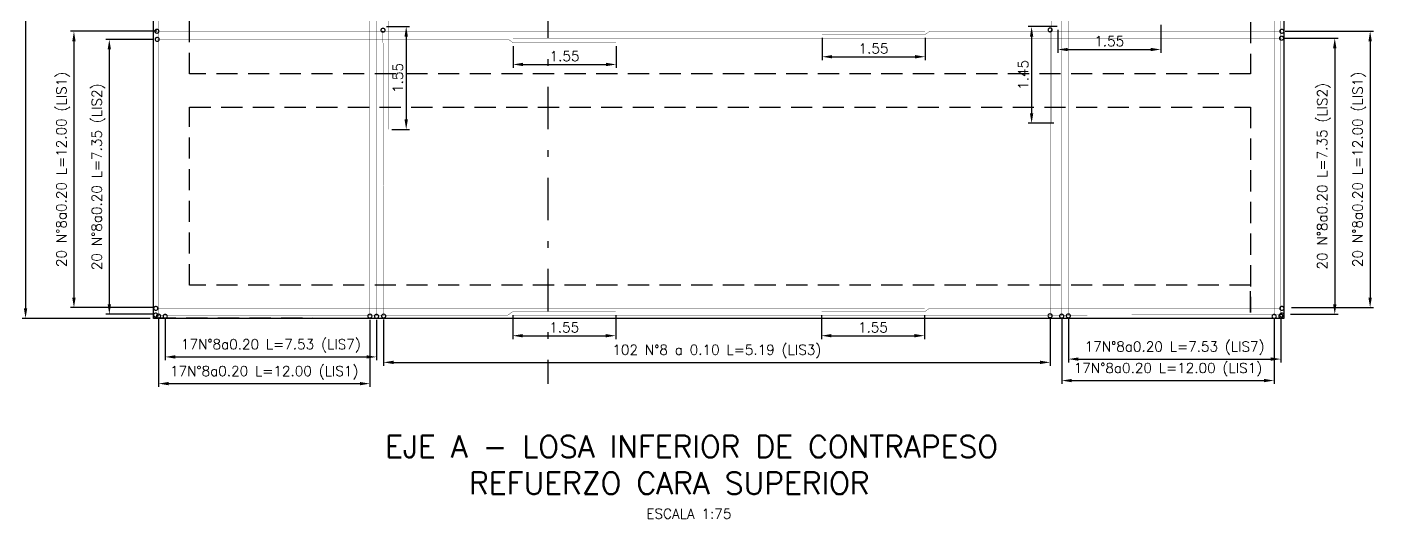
# Model space of a CAD drawing. Header units: metres. Extents: x 1080427 to 1081241, y 976768 to 977288.
# Drawn here: x 1080757.67 to 1080778.18, y 977027.81 to 977035.21 of the extents above; entities that cross this region are included whole.
import ezdxf

# ---------------------------------------------------------------- set-up
doc = ezdxf.new("R2010")
doc.units = ezdxf.units.M
doc.header["$LTSCALE"] = 25.4
doc.linetypes.add('DASHDOT', pattern=[1, 0.5, -0.25, 0, -0.25])
doc.linetypes.add('HIDDEN', pattern=[0.375, 0.25, -0.125])
for name, color, linetype in [('CONTRAPESO', 3, 'Continuous'), ('DIMCONTRAPESO', 1, 'Continuous'), ('PROY', 9, 'HIDDEN'), ('REF', 6, 'Continuous'), ('REF H', 6, 'Continuous'), ('REGL175', 7, 'Continuous')]:
    doc.layers.add(name, color=color, linetype=linetype)
doc.layers.add('COTA', color=1, linetype='Continuous', lineweight=30)
doc.layers.add('EJECONTRAPESO', color=41, linetype='DASHDOT', lineweight=30)
doc.styles.add('romans', font='romans.shx')
doc.dimstyles.new('Copy 75', dxfattribs={"dimtxt": 0.15, "dimasz": 0.15, "dimexe": 0.05, "dimexo": 0.05, "dimgap": 0.05, "dimtad": 1, "dimzin": 0, "dimdsep": 46, "dimtxsty": 'romans', "dimcen": 0.002, "dimclrd": 1, "dimclre": 1, "dimclrt": 3, "dimadec": 4, "dimazin": 0, "dimtfac": 1, "dimtofl": 0, "dimtmove": 1, "dimatfit": 3, "dimfxl": 1, "dimtolj": 1, "dimtzin": 0, "dimarcsym": 1})

# ---------------------------------------------------------------- blocks, each defined once
blk = doc.blocks.new('e1')
at = {"layer": 'REF', "ltscale": 0.1, "const_width": 0.005}
blk.add_lwpolyline([(1080763.084, 977044.369), (1080763.084, 977048.654)], dxfattribs=at)
at = {"layer": 'REF H', "ltscale": 0.1, "const_width": 0.06}
for points in [[(1080763.075, 977048.662, -1), (1080763.094, 977048.662, -1)], [(1080763.075, 977044.36, -1), (1080763.094, 977044.36, -1)]]:
    blk.add_lwpolyline(points, format="xyb", close=True, dxfattribs=at)
blk = doc.blocks.new('*D799')
at = {"layer": 'Defpoints', "color": 0, "transparency": 16777216}
for p in [(1080764.97, 977030.928), (1080766.52, 977030.928), (1080766.52, 977030.567)]:
    blk.add_point(p, dxfattribs=at)
at = {"layer": 'DIMCONTRAPESO', "color": 1, "lineweight": -2, "transparency": 16777216}
for p, q in [((1080764.97, 977030.878), (1080764.97, 977030.517)), ((1080766.52, 977030.878), (1080766.52, 977030.517)), ((1080765.12, 977030.567), (1080766.37, 977030.567))]:
    blk.add_line(p, q, dxfattribs=at)
at = {"layer": 'DIMCONTRAPESO', "color": 1, "transparency": 16777216}
for points in [[(1080765.12, 977030.592), (1080765.12, 977030.542), (1080764.97, 977030.567)], [(1080766.37, 977030.592), (1080766.37, 977030.542), (1080766.52, 977030.567)]]:
    blk.add_solid(points, dxfattribs=at)
at = {"layer": 'DIMCONTRAPESO', "color": 3, "transparency": 16777216, "insert": (1080765.745, 977030.692), "char_height": 0.15, "attachment_point": 5, "style": 'romans'}
blk.add_mtext('\\A1;1.55', dxfattribs=at)
blk = doc.blocks.new('*D795')
at = {"layer": 'Defpoints', "color": 0, "transparency": 16777216}
for p in [(1080769.614, 977030.928), (1080771.164, 977030.928), (1080771.164, 977030.567)]:
    blk.add_point(p, dxfattribs=at)
at = {"layer": 'DIMCONTRAPESO', "color": 1, "lineweight": -2, "transparency": 16777216}
for p, q in [((1080769.614, 977030.878), (1080769.614, 977030.517)), ((1080771.164, 977030.878), (1080771.164, 977030.517)), ((1080769.764, 977030.567), (1080771.014, 977030.567))]:
    blk.add_line(p, q, dxfattribs=at)
at = {"layer": 'DIMCONTRAPESO', "color": 1, "transparency": 16777216}
for points in [[(1080769.764, 977030.592), (1080769.764, 977030.542), (1080769.614, 977030.567)], [(1080771.014, 977030.592), (1080771.014, 977030.542), (1080771.164, 977030.567)]]:
    blk.add_solid(points, dxfattribs=at)
at = {"layer": 'DIMCONTRAPESO', "color": 3, "transparency": 16777216, "insert": (1080770.389, 977030.692), "char_height": 0.15, "attachment_point": 5, "style": 'romans'}
blk.add_mtext('\\A1;1.55', dxfattribs=at)
blk = doc.blocks.new('*D797')
at = {"layer": 'Defpoints', "color": 0, "transparency": 16777216}
for p in [(1080763.027, 977030.86), (1080773.054, 977030.867), (1080773.054, 977030.166)]:
    blk.add_point(p, dxfattribs=at)
at = {"layer": 'DIMCONTRAPESO', "color": 1, "lineweight": -2, "transparency": 16777216}
for p, q in [((1080763.027, 977030.81), (1080763.027, 977030.116)), ((1080773.054, 977030.817), (1080773.054, 977030.116)), ((1080763.177, 977030.166), (1080772.904, 977030.166))]:
    blk.add_line(p, q, dxfattribs=at)
at = {"layer": 'DIMCONTRAPESO', "color": 1, "transparency": 16777216}
for points in [[(1080763.177, 977030.191), (1080763.177, 977030.141), (1080763.027, 977030.166)], [(1080772.904, 977030.191), (1080772.904, 977030.141), (1080773.054, 977030.166)]]:
    blk.add_solid(points, dxfattribs=at)
at = {"layer": 'DIMCONTRAPESO', "color": 3, "transparency": 16777216, "insert": (1080768.041, 977030.33), "char_height": 0.15, "attachment_point": 5, "style": 'romans'}
blk.add_mtext('\\A1;102 N°8 a 0.10 L=5.19 (LIS3) ', dxfattribs=at)
blk = doc.blocks.new('*D811')
at = {"layer": 'Defpoints', "color": 0, "transparency": 16777216}
for p in [(1080759.665, 977035.149), (1080758.37, 977030.989), (1080759.604, 977030.989)]:
    blk.add_point(p, dxfattribs=at)
at = {"layer": 'DIMCONTRAPESO', "color": 1, "lineweight": -2, "transparency": 16777216}
for p, q in [((1080759.615, 977035.149), (1080758.32, 977035.149)), ((1080758.37, 977034.999), (1080758.37, 977031.139)), ((1080759.554, 977030.989), (1080758.32, 977030.989))]:
    blk.add_line(p, q, dxfattribs=at)
at = {"layer": 'DIMCONTRAPESO', "color": 1, "transparency": 16777216}
for points in [[(1080758.345, 977034.999), (1080758.395, 977034.999), (1080758.37, 977035.149)], [(1080758.345, 977031.139), (1080758.395, 977031.139), (1080758.37, 977030.989)]]:
    blk.add_solid(points, dxfattribs=at)
at = {"layer": 'DIMCONTRAPESO', "color": 3, "transparency": 16777216, "insert": (1080758.206, 977033.069), "char_height": 0.15, "attachment_point": 5, "rotation": 90, "style": 'romans'}
blk.add_mtext('\\A1;20 N°8a0.20 L=12.00 (LIS1) ', dxfattribs=at)
blk = doc.blocks.new('*D810')
at = {"layer": 'Defpoints', "color": 0, "transparency": 16777216}
for p in [(1080759.623, 977035.026), (1080758.902, 977030.889), (1080759.617, 977030.889)]:
    blk.add_point(p, dxfattribs=at)
at = {"layer": 'DIMCONTRAPESO', "color": 1, "lineweight": -2, "transparency": 16777216}
for p, q in [((1080759.573, 977035.026), (1080758.852, 977035.026)), ((1080758.902, 977034.876), (1080758.902, 977031.039)), ((1080759.567, 977030.889), (1080758.852, 977030.889))]:
    blk.add_line(p, q, dxfattribs=at)
at = {"layer": 'DIMCONTRAPESO', "color": 1, "transparency": 16777216}
for points in [[(1080758.877, 977034.876), (1080758.927, 977034.876), (1080758.902, 977035.026)], [(1080758.877, 977031.039), (1080758.927, 977031.039), (1080758.902, 977030.889)]]:
    blk.add_solid(points, dxfattribs=at)
at = {"layer": 'DIMCONTRAPESO', "color": 3, "transparency": 16777216, "insert": (1080758.738, 977032.958), "char_height": 0.15, "attachment_point": 5, "rotation": 90, "style": 'romans'}
blk.add_mtext('\\A1;20 N°8a0.20 L=7.35 (LIS2) ', dxfattribs=at)
blk = doc.blocks.new('*D813')
at = {"layer": 'Defpoints', "color": 0, "transparency": 16777216}
for p in [(1080776.54, 977035.149), (1080776.634, 977030.989), (1080777.868, 977030.989)]:
    blk.add_point(p, dxfattribs=at)
at = {"layer": 'DIMCONTRAPESO', "color": 1, "lineweight": -2, "transparency": 16777216}
for p, q in [((1080776.59, 977035.149), (1080777.918, 977035.149)), ((1080777.868, 977034.999), (1080777.868, 977031.139)), ((1080776.684, 977030.989), (1080777.918, 977030.989))]:
    blk.add_line(p, q, dxfattribs=at)
at = {"layer": 'DIMCONTRAPESO', "color": 1, "transparency": 16777216}
for points in [[(1080777.843, 977034.999), (1080777.893, 977034.999), (1080777.868, 977035.149)], [(1080777.843, 977031.139), (1080777.893, 977031.139), (1080777.868, 977030.989)]]:
    blk.add_solid(points, dxfattribs=at)
at = {"layer": 'DIMCONTRAPESO', "color": 3, "transparency": 16777216, "insert": (1080777.704, 977033.069), "char_height": 0.15, "attachment_point": 5, "rotation": 90, "style": 'romans'}
blk.add_mtext('\\A1;20 N°8a0.20 L=12.00 (LIS1) ', dxfattribs=at)
blk = doc.blocks.new('*D814')
at = {"layer": 'Defpoints', "color": 0, "transparency": 16777216}
for p in [(1080776.535, 977035.044), (1080776.621, 977030.889), (1080777.336, 977030.889)]:
    blk.add_point(p, dxfattribs=at)
at = {"layer": 'DIMCONTRAPESO', "color": 1, "lineweight": -2, "transparency": 16777216}
for p, q in [((1080776.585, 977035.044), (1080777.386, 977035.044)), ((1080777.336, 977034.894), (1080777.336, 977031.039)), ((1080776.671, 977030.889), (1080777.386, 977030.889))]:
    blk.add_line(p, q, dxfattribs=at)
at = {"layer": 'DIMCONTRAPESO', "color": 1, "transparency": 16777216}
for points in [[(1080777.311, 977034.894), (1080777.361, 977034.894), (1080777.336, 977035.044)], [(1080777.311, 977031.039), (1080777.361, 977031.039), (1080777.336, 977030.889)]]:
    blk.add_solid(points, dxfattribs=at)
at = {"layer": 'DIMCONTRAPESO', "color": 3, "transparency": 16777216, "insert": (1080777.172, 977032.967), "char_height": 0.15, "attachment_point": 5, "rotation": 90, "style": 'romans'}
blk.add_mtext('\\A1;20 N°8a0.20 L=7.35 (LIS2) ', dxfattribs=at)
blk = doc.blocks.new('*D905')
at = {"layer": 'Defpoints', "color": 0, "transparency": 16777216}
for p in [(1080763.024, 977035.219), (1080763.101, 977033.671), (1080763.368, 977033.671)]:
    blk.add_point(p, dxfattribs=at)
at = {"layer": 'DIMCONTRAPESO', "color": 1, "lineweight": -2, "transparency": 16777216}
for p, q in [((1080763.074, 977035.219), (1080763.418, 977035.219)), ((1080763.368, 977035.069), (1080763.368, 977033.821)), ((1080763.151, 977033.671), (1080763.418, 977033.671))]:
    blk.add_line(p, q, dxfattribs=at)
at = {"layer": 'DIMCONTRAPESO', "color": 1, "transparency": 16777216}
for points in [[(1080763.343, 977035.069), (1080763.393, 977035.069), (1080763.368, 977035.219)], [(1080763.343, 977033.821), (1080763.393, 977033.821), (1080763.368, 977033.671)]]:
    blk.add_solid(points, dxfattribs=at)
at = {"layer": 'DIMCONTRAPESO', "color": 3, "transparency": 16777216, "insert": (1080763.243, 977034.445), "char_height": 0.15, "attachment_point": 5, "rotation": 90, "style": 'romans'}
blk.add_mtext('\\A1;1.55', dxfattribs=at)
blk = doc.blocks.new('*D906')
at = {"layer": 'Defpoints', "color": 0, "transparency": 16777216}
for p in [(1080773.212, 977035.219), (1080772.776, 977033.764), (1080773.159, 977033.764)]:
    blk.add_point(p, dxfattribs=at)
at = {"layer": 'DIMCONTRAPESO', "color": 1, "lineweight": -2, "transparency": 16777216}
for p, q in [((1080773.162, 977035.219), (1080772.726, 977035.219)), ((1080772.776, 977035.069), (1080772.776, 977033.914)), ((1080773.109, 977033.764), (1080772.726, 977033.764))]:
    blk.add_line(p, q, dxfattribs=at)
at = {"layer": 'DIMCONTRAPESO', "color": 1, "transparency": 16777216}
for points in [[(1080772.751, 977035.069), (1080772.801, 977035.069), (1080772.776, 977035.219)], [(1080772.751, 977033.914), (1080772.801, 977033.914), (1080772.776, 977033.764)]]:
    blk.add_solid(points, dxfattribs=at)
at = {"layer": 'DIMCONTRAPESO', "color": 3, "transparency": 16777216, "insert": (1080772.651, 977034.491), "char_height": 0.15, "attachment_point": 5, "rotation": 90, "style": 'romans'}
blk.add_mtext('\\A1;1.45', dxfattribs=at)
blk = doc.blocks.new('*D911')
at = {"layer": 'COTA', "color": 1, "lineweight": -2, "transparency": 16777216}
for p, q in [((1080774.718, 977035.243), (1080774.718, 977034.824)), ((1080773.17, 977035.169), (1080773.17, 977034.824)), ((1080773.32, 977034.874), (1080774.568, 977034.874))]:
    blk.add_line(p, q, dxfattribs=at)
at = {"layer": 'COTA', "color": 1, "transparency": 16777216}
for points in [[(1080773.32, 977034.899), (1080773.32, 977034.849), (1080773.17, 977034.874)], [(1080774.568, 977034.899), (1080774.568, 977034.849), (1080774.718, 977034.874)]]:
    blk.add_solid(points, dxfattribs=at)
at = {"layer": 'Defpoints', "color": 0, "transparency": 16777216}
for p in [(1080774.718, 977035.293), (1080773.17, 977035.219), (1080774.718, 977034.874)]:
    blk.add_point(p, dxfattribs=at)
at = {"layer": 'COTA', "color": 3, "transparency": 16777216, "insert": (1080773.944, 977034.999), "char_height": 0.15, "attachment_point": 5, "style": 'romans'}
blk.add_mtext('\\A1;1.55', dxfattribs=at)
blk = doc.blocks.new('*D916')
at = {"layer": 'COTA', "color": 1, "lineweight": -2, "transparency": 16777216}
for p, q in [((1080759.518, 977048.01), (1080757.592, 977048.01)), ((1080757.642, 977047.86), (1080757.642, 977030.978)), ((1080759.518, 977030.828), (1080757.592, 977030.828))]:
    blk.add_line(p, q, dxfattribs=at)
at = {"layer": 'COTA', "color": 1, "transparency": 16777216}
for points in [[(1080757.617, 977047.86), (1080757.667, 977047.86), (1080757.642, 977048.01)], [(1080757.617, 977030.978), (1080757.667, 977030.978), (1080757.642, 977030.828)]]:
    blk.add_solid(points, dxfattribs=at)
at = {"layer": 'Defpoints', "color": 0, "transparency": 16777216}
for p in [(1080759.568, 977048.01), (1080757.642, 977030.828), (1080759.568, 977030.828)]:
    blk.add_point(p, dxfattribs=at)
at = {"layer": 'COTA', "color": 3, "transparency": 16777216, "insert": (1080757.517, 977039.419), "char_height": 0.15, "attachment_point": 5, "rotation": 90, "style": 'romans'}
blk.add_mtext('\\A1;17.18', dxfattribs=at)
blk = doc.blocks.new('*D923')
at = {"layer": 'COTA', "color": 1, "lineweight": -2, "transparency": 16777216}
for p, q in [((1080764.975, 977034.926), (1080764.975, 977034.599)), ((1080766.525, 977034.926), (1080766.525, 977034.599)), ((1080765.125, 977034.649), (1080766.375, 977034.649))]:
    blk.add_line(p, q, dxfattribs=at)
at = {"layer": 'COTA', "color": 1, "transparency": 16777216}
for points in [[(1080765.125, 977034.674), (1080765.125, 977034.624), (1080764.975, 977034.649)], [(1080766.375, 977034.674), (1080766.375, 977034.624), (1080766.525, 977034.649)]]:
    blk.add_solid(points, dxfattribs=at)
at = {"layer": 'Defpoints', "color": 0, "transparency": 16777216}
for p in [(1080764.975, 977034.976), (1080766.525, 977034.976), (1080766.525, 977034.649)]:
    blk.add_point(p, dxfattribs=at)
at = {"layer": 'COTA', "color": 3, "transparency": 16777216, "insert": (1080765.75, 977034.774), "char_height": 0.15, "attachment_point": 5, "style": 'romans'}
blk.add_mtext('\\A1;1.55', dxfattribs=at)
blk = doc.blocks.new('*D924')
at = {"layer": 'COTA', "color": 1, "lineweight": -2, "transparency": 16777216}
for p, q in [((1080769.623, 977035.048), (1080769.623, 977034.715)), ((1080771.173, 977035.049), (1080771.173, 977034.715)), ((1080769.773, 977034.765), (1080771.023, 977034.765))]:
    blk.add_line(p, q, dxfattribs=at)
at = {"layer": 'COTA', "color": 1, "transparency": 16777216}
for points in [[(1080769.773, 977034.79), (1080769.773, 977034.74), (1080769.623, 977034.765)], [(1080771.023, 977034.79), (1080771.023, 977034.74), (1080771.173, 977034.765)]]:
    blk.add_solid(points, dxfattribs=at)
at = {"layer": 'Defpoints', "color": 0, "transparency": 16777216}
for p in [(1080769.623, 977035.098), (1080771.173, 977035.099), (1080771.173, 977034.765)]:
    blk.add_point(p, dxfattribs=at)
at = {"layer": 'COTA', "color": 3, "transparency": 16777216, "insert": (1080770.398, 977034.89), "char_height": 0.15, "attachment_point": 5, "style": 'romans'}
blk.add_mtext('\\A1;1.55', dxfattribs=at)
blk = doc.blocks.new('*D932')
at = {"layer": 'COTA', "color": 1, "lineweight": -2, "transparency": 16777216}
for p, q in [((1080759.743, 977030.825), (1080759.743, 977030.198)), ((1080762.921, 977030.808), (1080762.921, 977030.198)), ((1080759.893, 977030.248), (1080762.771, 977030.248))]:
    blk.add_line(p, q, dxfattribs=at)
at = {"layer": 'COTA', "color": 1, "transparency": 16777216}
for points in [[(1080759.893, 977030.273), (1080759.893, 977030.223), (1080759.743, 977030.248)], [(1080762.771, 977030.273), (1080762.771, 977030.223), (1080762.921, 977030.248)]]:
    blk.add_solid(points, dxfattribs=at)
at = {"layer": 'Defpoints', "color": 0, "transparency": 16777216}
for p in [(1080759.743, 977030.875), (1080762.921, 977030.858), (1080762.921, 977030.248)]:
    blk.add_point(p, dxfattribs=at)
at = {"layer": 'COTA', "color": 3, "transparency": 16777216, "insert": (1080761.332, 977030.413), "char_height": 0.15, "attachment_point": 5, "rotation": 359.9992, "style": 'romans'}
blk.add_mtext('\\A1;17N°8a0.20 L=7.53 (LIS7) ', dxfattribs=at)
blk = doc.blocks.new('*D933')
at = {"layer": 'COTA', "color": 1, "lineweight": -2, "transparency": 16777216}
for p, q in [((1080759.643, 977030.821), (1080759.643, 977029.796)), ((1080762.821, 977030.807), (1080762.821, 977029.796)), ((1080759.793, 977029.846), (1080762.671, 977029.846))]:
    blk.add_line(p, q, dxfattribs=at)
at = {"layer": 'COTA', "color": 1, "transparency": 16777216}
for points in [[(1080759.793, 977029.871), (1080759.793, 977029.821), (1080759.643, 977029.846)], [(1080762.671, 977029.871), (1080762.671, 977029.821), (1080762.821, 977029.846)]]:
    blk.add_solid(points, dxfattribs=at)
at = {"layer": 'Defpoints', "color": 0, "transparency": 16777216}
for p in [(1080759.643, 977030.871), (1080762.821, 977030.857), (1080762.821, 977029.846)]:
    blk.add_point(p, dxfattribs=at)
at = {"layer": 'COTA', "color": 3, "transparency": 16777216, "insert": (1080761.232, 977030.01), "char_height": 0.15, "attachment_point": 5, "rotation": 359.9992, "style": 'romans'}
blk.add_mtext('\\A1;17N°8a0.20 L=12.00 (LIS1) ', dxfattribs=at)
blk = doc.blocks.new('*D930')
at = {"layer": 'COTA', "color": 1, "lineweight": -2, "transparency": 16777216}
for p, q in [((1080773.33, 977030.823), (1080773.33, 977030.165)), ((1080776.524, 977030.821), (1080776.524, 977030.165)), ((1080773.48, 977030.215), (1080776.374, 977030.215))]:
    blk.add_line(p, q, dxfattribs=at)
at = {"layer": 'COTA', "color": 1, "transparency": 16777216}
for points in [[(1080773.48, 977030.24), (1080773.48, 977030.19), (1080773.33, 977030.215)], [(1080776.374, 977030.24), (1080776.374, 977030.19), (1080776.524, 977030.215)]]:
    blk.add_solid(points, dxfattribs=at)
at = {"layer": 'Defpoints', "color": 0, "transparency": 16777216}
for p in [(1080773.33, 977030.873), (1080776.524, 977030.871), (1080776.524, 977030.215)]:
    blk.add_point(p, dxfattribs=at)
at = {"layer": 'COTA', "color": 3, "transparency": 16777216, "insert": (1080774.927, 977030.379), "char_height": 0.15, "attachment_point": 5, "rotation": 359.9992, "style": 'romans'}
blk.add_mtext('\\A1;17N°8a0.20 L=7.53 (LIS7) ', dxfattribs=at)
blk = doc.blocks.new('*D931')
at = {"layer": 'COTA', "color": 1, "lineweight": -2, "transparency": 16777216}
for p, q in [((1080773.23, 977030.82), (1080773.23, 977029.842)), ((1080776.424, 977030.825), (1080776.424, 977029.842)), ((1080773.38, 977029.892), (1080776.274, 977029.892))]:
    blk.add_line(p, q, dxfattribs=at)
at = {"layer": 'COTA', "color": 1, "transparency": 16777216}
for points in [[(1080773.38, 977029.917), (1080773.38, 977029.867), (1080773.23, 977029.892)], [(1080776.274, 977029.917), (1080776.274, 977029.867), (1080776.424, 977029.892)]]:
    blk.add_solid(points, dxfattribs=at)
at = {"layer": 'Defpoints', "color": 0, "transparency": 16777216}
for p in [(1080773.23, 977030.87), (1080776.424, 977030.875), (1080776.424, 977029.892)]:
    blk.add_point(p, dxfattribs=at)
at = {"layer": 'COTA', "color": 3, "transparency": 16777216, "insert": (1080774.827, 977030.056), "char_height": 0.15, "attachment_point": 5, "rotation": 359.9992, "style": 'romans'}
blk.add_mtext('\\A1;17N°8a0.20 L=12.00 (LIS1) ', dxfattribs=at)

msp = doc.modelspace()

# ---------------------------------------------------------------- linework, layer by layer
at = {"layer": 'CONTRAPESO'}
msp.add_lwpolyline([(1080759.567636, 977048.00955), (1080759.567636, 977048.00955), (1080776.570363, 977048.00955), (1080776.570411, 977030.828405), (1080759.56768, 977030.828405), (1080759.567636, 977048.00955)], dxfattribs=at)
at = {"layer": 'EJECONTRAPESO', "ltscale": 0.05}
msp.add_lwpolyline([(1080765.497552, 977049.38197), (1080765.497599, 977029.844956)], dxfattribs=at)
at = {"layer": 'PROY', "color": 252, "ltscale": 0.05}
msp.add_lwpolyline([(1080759.567636, 977048.00955), (1080776.570367, 977048.00955), (1080776.570367, 977030.827608), (1080759.567636, 977030.828608)], close=True, dxfattribs=at)
at = {"layer": 'PROY', "color": 250, "ltscale": 0.05}
msp.add_lwpolyline([(1080760.110367, 977034.508608), (1080760.110367, 977044.334456), (1080776.070367, 977044.334456), (1080776.070367, 977034.508608)], close=True, dxfattribs=at)
msp.add_lwpolyline([(1080776.070367, 977030.918154), (1080776.070367, 977031.328108), (1080760.110367, 977031.328108), (1080760.110367, 977034.008608), (1080776.070367, 977034.008608), (1080776.070367, 977030.918154)], dxfattribs=at)
at = {"layer": 'REF', "ltscale": 0.1, "const_width": 0.005}
for points in [[(1080773.070466, 977045.169988), (1080773.070466, 977034.482764), (1080773.070466, 977033.763713)], [(1080762.921132, 977030.869893), (1080762.921085, 977041.619083)], [(1080773.230857, 977030.869893), (1080773.230905, 977041.619083)], [(1080776.424392, 977030.869893), (1080776.42444, 977041.619083)], [(1080763.178425, 977040.216158), (1080763.178766, 977038.666378), (1080763.100868, 977038.595475), (1080763.101355, 977033.670622)], [(1080762.870065, 977038.764301), (1080762.870406, 977037.214521), (1080762.820516, 977037.143617), (1080762.821135, 977030.878608)], [(1080773.280027, 977038.764301), (1080773.279686, 977037.214521), (1080773.329577, 977037.143617), (1080773.328958, 977030.878608)], [(1080776.47546, 977038.764301), (1080776.475119, 977037.214521), (1080776.525009, 977037.143617), (1080776.52439, 977030.878608)], [(1080759.709151, 977037.966451), (1080759.709492, 977036.416671), (1080759.642114, 977036.345768), (1080759.642733, 977030.080758)], [(1080766.525222, 977034.976145), (1080764.975354, 977034.97639), (1080764.904461, 977035.026296), (1080759.622608, 977035.026296)], [(1080759.622611, 977035.149084), (1080771.172614, 977035.148801)], [(1080776.535428, 977035.044453), (1080764.975336, 977035.04417)], [(1080769.622728, 977035.09847), (1080771.172596, 977035.098715), (1080771.243489, 977035.148622), (1080776.533947, 977035.148622)], [(1080766.520294, 977030.928254), (1080764.970426, 977030.928499), (1080764.899533, 977030.878405), (1080759.617681, 977030.878405)], [(1080759.617684, 977030.978689), (1080771.167687, 977030.978405)], [(1080769.6178, 977030.928254), (1080771.167669, 977030.928499), (1080771.238562, 977030.978405), (1080776.520414, 977030.978405)], [(1080776.543018, 977030.878689), (1080764.970408, 977030.878405)]]:
    msp.add_lwpolyline(points, dxfattribs=at)
at = {"layer": 'REF H', "ltscale": 0.1, "const_width": 0.06}
for points in [[(1080759.60776, 977035.149084, 1), (1080759.62681, 977035.149084, 1)], [(1080759.613083, 977035.026296, 1), (1080759.632133, 977035.026296, 1)], [(1080776.525903, 977035.044453, 1), (1080776.544953, 977035.044453, 1)], [(1080776.530256, 977035.148622, 1), (1080776.549306, 977035.148622, 1)], [(1080759.590625, 977030.877632, 1), (1080759.609675, 977030.877632, 1)], [(1080759.591734, 977030.978238, 1), (1080759.610784, 977030.978238, 1)], [(1080776.530303, 977030.978405, 1), (1080776.549353, 977030.978405, 1)], [(1080776.530306, 977030.878687, 1), (1080776.549356, 977030.878687, 1)], [(1080759.633208, 977030.862091, 1), (1080759.652258, 977030.862091, 1)], [(1080759.733218, 977030.858211, -1), (1080759.752268, 977030.858211, -1)], [(1080762.812066, 977030.862091, 1), (1080762.831116, 977030.862091, 1)], [(1080762.912454, 977030.858211, -1), (1080762.931504, 977030.858211, -1)], [(1080773.237771, 977030.861918, 1), (1080773.218721, 977030.861918, 1)], [(1080773.338159, 977030.865798, -1), (1080773.319109, 977030.865798, -1)], [(1080776.433905, 977030.858211, 1), (1080776.414855, 977030.858211, 1)], [(1080776.533915, 977030.862091, -1), (1080776.514865, 977030.862091, -1)]]:
    msp.add_lwpolyline(points, format="xyb", close=True, dxfattribs=at)

# ---------------------------------------------------------------- block references
at = {"layer": 'DIMCONTRAPESO', "color": 2, "xscale": -1}
for p, rotation in [((-2274.670387, 1951557.554842), 180.1335595655922), ((108.466161, 1954188.469835), 179.9942243322539)]:
    msp.add_blockref('e1', p, dxfattribs=dict(at, rotation=rotation))

# ---------------------------------------------------------------- texts
at = {"layer": 'REGL175', "insert": (1080761.368024, 977029.062713), "char_height": 0.33, "width": 12.63271454, "attachment_point": 1, "style": 'romans'}
msp.add_mtext('\\pi1.68148;{\\C0;EJE A - LOSA INFERIOR DE CONTRAPESO\\P\\pi2.94564;REFUERZO CARA SUPERIOR\\P\\pi5.61278;\\H0.45455x;\\C3;ESCALA 1:75}', dxfattribs=at)

# ---------------------------------------------------------------- dimensions: what is measured, and where the dimension line sits
at = {"layer": 'COTA', "color": 2}
dim = msp.add_linear_dim(base=(1080757.642358, 977030.828405), p1=(1080759.567636, 977048.00955), p2=(1080759.56768, 977030.828405), angle=90, dimstyle='Copy 75', dxfattribs=at)
dim.commit()
dim.dimension.update_dxf_attribs({"geometry": '*D916', "text_midpoint": (1080757.517358, 977039.418978)})
for base, p1, p2, picture, middle in [((1080774.717716, 977034.873861), (1080773.170171, 977035.218599), (1080774.717716, 977035.293377), '*D911', (1080773.943944, 977034.998861)), ((1080771.172596, 977034.765412), (1080769.622728, 977035.09847), (1080771.172596, 977035.098715), '*D924', (1080770.397662, 977034.890412)), ((1080766.525222, 977034.64933), (1080764.975354, 977034.97639), (1080766.525222, 977034.976145), '*D923', (1080765.750288, 977034.77433))]:
    dim = msp.add_linear_dim(base=base, p1=p1, p2=p2, dimstyle='Copy 75', dxfattribs=at)
    dim.commit()
    dim.dimension.update_dxf_attribs({"geometry": picture, "text_midpoint": middle})
for base, p1, p2, picture, middle in [((1080762.82098, 977029.845706), (1080759.642577, 977030.870938), (1080762.820994, 977030.857361), '*D933', (1080761.231771, 977029.845727)), ((1080776.424307, 977029.892087), (1080773.229795, 977030.869516), (1080776.424321, 977030.874588), '*D931', (1080774.827044, 977029.892109))]:
    dim = msp.add_linear_dim(base=base, p1=p1, p2=p2, angle=359.9992122, text='17N°8a0.20 L=12.00 (LIS1) ', dimstyle='Copy 75', dxfattribs=at)
    dim.commit()
    dim.dimension.update_dxf_attribs({"geometry": picture, "text_midpoint": middle, "dimtype": 160})
for base, p1, p2, picture, middle in [((1080762.920975, 977030.248236), (1080759.742567, 977030.874817), (1080762.920984, 977030.85812), '*D932', (1080761.331769, 977030.412543)), ((1080776.524302, 977030.214884), (1080773.329785, 977030.873395), (1080776.524311, 977030.870706), '*D930', (1080774.927041, 977030.379192))]:
    dim = msp.add_linear_dim(base=base, p1=p1, p2=p2, angle=359.9992122, text='17N°8a0.20 L=7.53 (LIS7) ', dimstyle='Copy 75', dxfattribs=at)
    dim.commit()
    dim.dimension.update_dxf_attribs({"geometry": picture, "text_midpoint": middle})
at = {"layer": 'DIMCONTRAPESO', "color": 2}
for base, p1, p2, text, picture, middle in [((1080758.370042, 977030.989343), (1080759.66487, 977035.149083), (1080759.603589, 977030.989343), '20 N°8a0.20 L=12.00 (LIS1) ', '*D811', (1080758.370042, 977033.069213)), ((1080758.902183, 977030.88906), (1080759.622608, 977035.026296), (1080759.61733, 977030.88906), '20 N°8a0.20 L=7.35 (LIS2) ', '*D810', (1080758.902183, 977032.957678)), ((1080777.335887, 977030.88906), (1080776.535428, 977035.044453), (1080776.620741, 977030.88906), '20 N°8a0.20 L=7.35 (LIS2) ', '*D814', (1080777.335887, 977032.966757)), ((1080777.868028, 977030.989343), (1080776.539781, 977035.148622), (1080776.634481, 977030.989343), '20 N°8a0.20 L=12.00 (LIS1) ', '*D813', (1080777.868028, 977033.068982))]:
    dim = msp.add_linear_dim(base=base, p1=p1, p2=p2, angle=90, text=text, dimstyle='Copy 75', dxfattribs=at)
    dim.commit()
    dim.dimension.update_dxf_attribs({"geometry": picture, "text_midpoint": middle, "dimtype": 160})
for base, p1, p2, picture, middle in [((1080763.367947, 977033.670622), (1080763.023824, 977035.218516), (1080763.101355, 977033.670622), '*D905', (1080763.242947, 977034.444569)), ((1080772.775685, 977033.763713), (1080773.212412, 977035.218599), (1080773.159485, 977033.763713), '*D906', (1080772.650685, 977034.491156))]:
    dim = msp.add_linear_dim(base=base, p1=p1, p2=p2, angle=270, dimstyle='Copy 75', dxfattribs=at)
    dim.commit()
    dim.dimension.update_dxf_attribs({"geometry": picture, "text_midpoint": middle})
dim = msp.add_linear_dim(base=(1080773.054336, 977030.165835), p1=(1080763.027477, 977030.859745), p2=(1080773.054336, 977030.866824), text='102 N°8 a 0.10 L=5.19 (LIS3) ', dimstyle='Copy 75', dxfattribs=at)
dim.commit()
dim.dimension.update_dxf_attribs({"geometry": '*D797', "text_midpoint": (1080768.040907, 977030.330121)})
for base, p1, p2, picture, middle in [((1080766.520294, 977030.567033), (1080764.970426, 977030.928499), (1080766.520294, 977030.928254), '*D799', (1080765.74536, 977030.692033)), ((1080771.163695, 977030.567033), (1080769.613826, 977030.928499), (1080771.163695, 977030.928254), '*D795', (1080770.38876, 977030.692033))]:
    dim = msp.add_linear_dim(base=base, p1=p1, p2=p2, dimstyle='Copy 75', dxfattribs=at)
    dim.commit()
    dim.dimension.update_dxf_attribs({"geometry": picture, "text_midpoint": middle})

doc.saveas('drawing.dxf')
